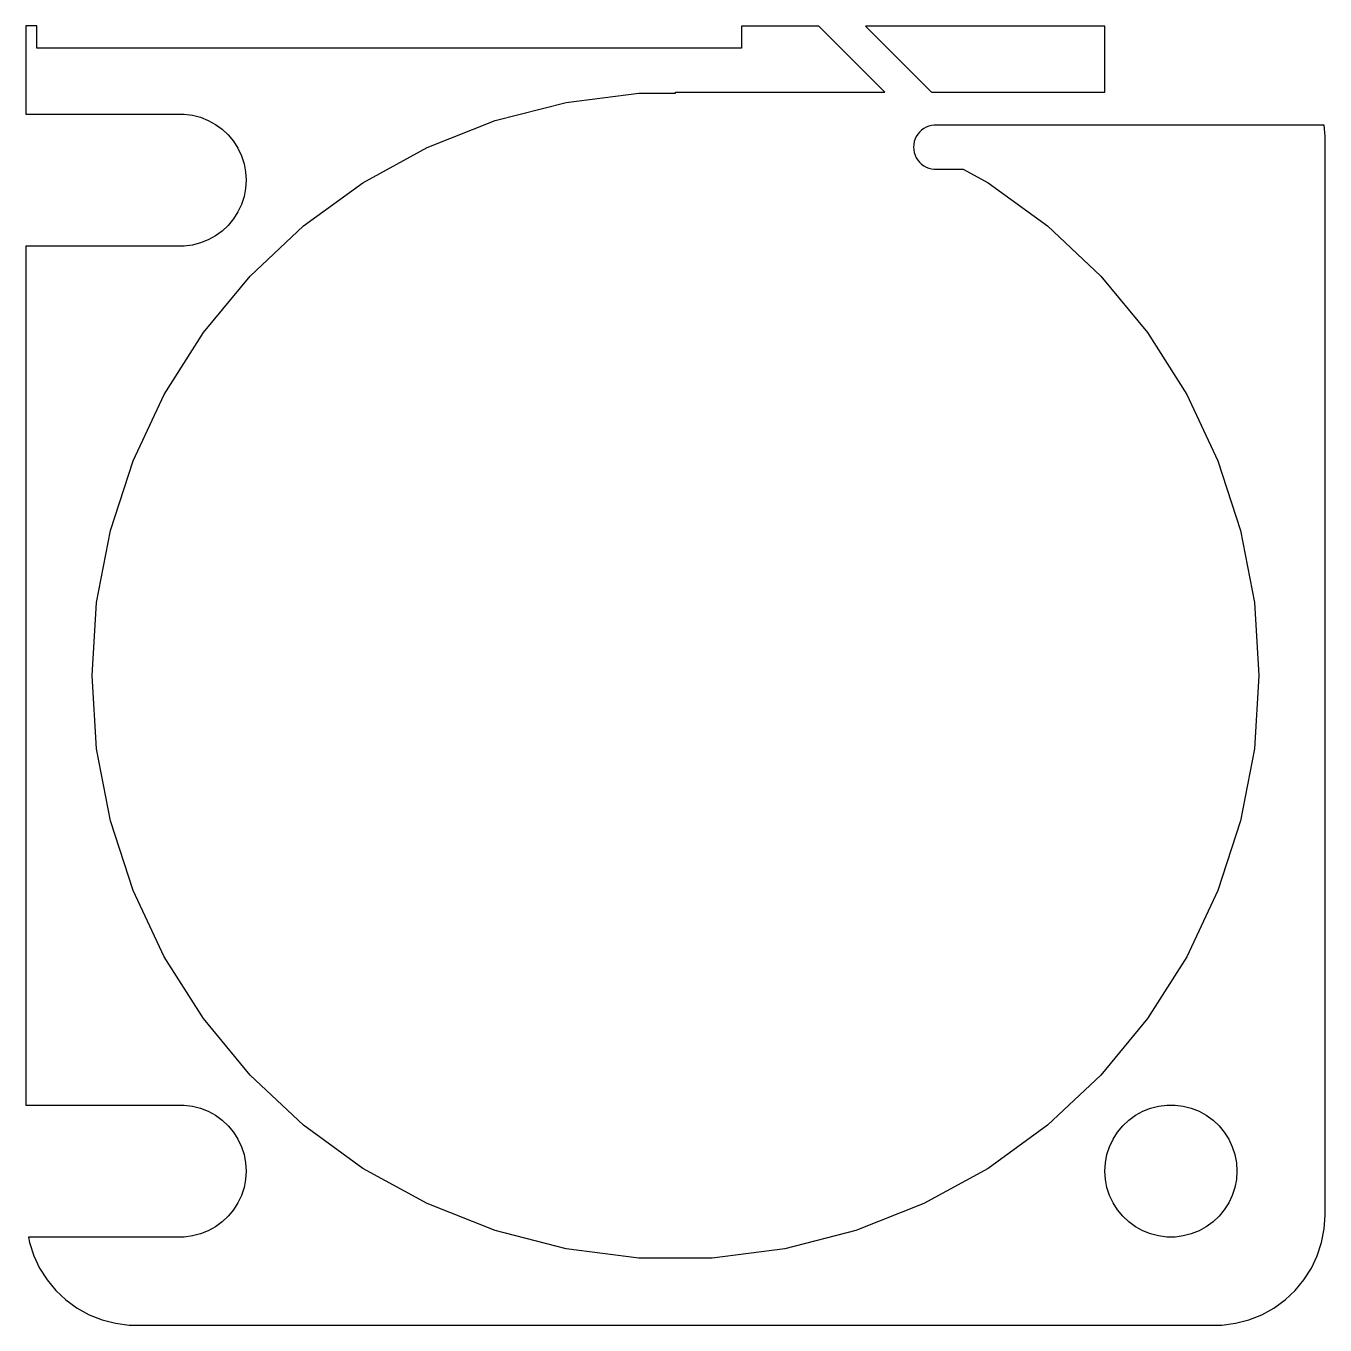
# Model space of a CAD drawing. Header units: metres. Extents: x -29.5 to 29.5, y 108.5 to 167.5.
import ezdxf

# ---------------------------------------------------------------- set-up
doc = ezdxf.new("R2010")
doc.units = ezdxf.units.M

msp = doc.modelspace()

# ---------------------------------------------------------------- linework, layer by layer
for p, q in [((-29, 167.5), (-29.5, 167.5)), ((-29.5, 167.5), (-29.5, 163.494)), ((-29, 166.5), (-29, 167.5)), ((6.50986, 167.49), (3, 167.49)), ((3, 167.49), (3, 166.5)), ((9.49998, 164.5), (6.50986, 167.49)), ((19.5, 167.49), (8.63118, 167.49)), ((8.63118, 167.49), (11.6213, 164.5)), ((19.5, 164.5), (19.5, 167.49)), ((3, 166.5), (-29, 166.5)), ((-8.18895, 163.203), (-4.96559, 164.031)), ((-4.96559, 164.031), (-1.66394, 164.448)), ((-1.66394, 164.448), (0, 164.448)), ((0, 164.448), (0, 164.5)), ((0, 164.5), (9.49998, 164.5)), ((11.6213, 164.5), (19.5, 164.5)), ((-29.5, 163.494), (-22.3116, 163.494)), ((-22.3116, 163.494), (-21.9379, 163.447)), ((-21.9379, 163.447), (-21.5729, 163.353)), ((-21.5729, 163.353), (-21.2227, 163.214)), ((-21.2227, 163.214), (-20.8925, 163.033)), ((-20.8925, 163.033), (-20.5877, 162.812)), ((-11.2831, 161.978), (-8.18895, 163.203)), ((11.2752, 162.844), (11.1736, 162.771)), ((11.3852, 162.905), (11.2752, 162.844)), ((11.502, 162.951), (11.3852, 162.905)), ((11.6236, 162.982), (11.502, 162.951)), ((11.7482, 162.998), (11.6236, 162.982)), ((12.561, 162.998), (11.7482, 162.998)), ((29.4685, 163), (12.561, 163)), ((12.561, 163), (12.561, 162.998)), ((29.5, 162.5), (29.4685, 163)), ((-20.5877, 162.812), (-20.3131, 162.554)), ((-20.3131, 162.554), (-20.0729, 162.263)), ((-20.0729, 162.263), (-19.8711, 161.945)), ((10.8812, 162.368), (10.8424, 162.249)), ((10.9347, 162.482), (10.8812, 162.368)), ((11.002, 162.588), (10.9347, 162.482)), ((11.082, 162.685), (11.002, 162.588)), ((11.1736, 162.771), (11.082, 162.685)), ((29.5, 113.5), (29.5, 162.5)), ((-19.8711, 161.945), (-19.7107, 161.604)), ((-14.1994, 160.375), (-11.2831, 161.978)), ((10.8189, 162.125), (10.811, 162)), ((10.811, 162), (10.8189, 161.875)), ((10.8424, 162.249), (10.8189, 162.125)), ((10.8189, 161.875), (10.8424, 161.751)), ((10.8424, 161.751), (10.8812, 161.632)), ((-19.7107, 161.604), (-19.5942, 161.246)), ((-19.5942, 161.246), (-19.5237, 160.876)), ((10.8812, 161.632), (10.9347, 161.518)), ((10.9347, 161.518), (11.002, 161.412)), ((11.002, 161.412), (11.082, 161.315)), ((11.082, 161.315), (11.1736, 161.229)), ((11.1736, 161.229), (11.2752, 161.156)), ((11.2752, 161.156), (11.3852, 161.095)), ((11.3852, 161.095), (11.502, 161.049)), ((-19.5237, 160.876), (-19.5, 160.5)), ((-19.5, 160.5), (-19.5237, 160.124)), ((11.502, 161.049), (11.6236, 161.018)), ((11.6236, 161.018), (11.7482, 161.002)), ((11.7482, 161.002), (13.0584, 161.002)), ((13.0584, 161.002), (14.1994, 160.375)), ((-19.5237, 160.124), (-19.5942, 159.754)), ((-16.8917, 158.419), (-14.1994, 160.375)), ((14.1994, 160.375), (16.8917, 158.419)), ((-19.7107, 159.396), (-19.8711, 159.055)), ((-19.5942, 159.754), (-19.7107, 159.396)), ((-20.0729, 158.737), (-20.3131, 158.446)), ((-19.8711, 159.055), (-20.0729, 158.737)), ((-20.5877, 158.188), (-20.8925, 157.967)), ((-20.3131, 158.446), (-20.5877, 158.188)), ((-19.3177, 156.14), (-16.8917, 158.419)), ((16.8917, 158.419), (19.3177, 156.14)), ((-21.9379, 157.553), (-22.3116, 157.506)), ((-21.5729, 157.647), (-21.9379, 157.553)), ((-21.2227, 157.786), (-21.5729, 157.647)), ((-20.8925, 157.967), (-21.2227, 157.786)), ((-22.3116, 157.506), (-29.5, 157.506)), ((-29.5, 157.506), (-29.5, 118.494)), ((-21.4389, 153.576), (-19.3177, 156.14)), ((19.3177, 156.14), (21.4389, 153.576)), ((-23.2221, 150.766), (-21.4389, 153.576)), ((21.4389, 153.576), (23.2221, 150.766)), ((-24.6391, 147.755), (-23.2221, 150.766)), ((23.2221, 150.766), (24.6391, 147.755)), ((-25.6674, 144.59), (-24.6391, 147.755)), ((24.6391, 147.755), (25.6674, 144.59)), ((-26.291, 141.321), (-25.6674, 144.59)), ((25.6674, 144.59), (26.291, 141.321)), ((-26.5, 138), (-26.291, 141.321)), ((26.291, 141.321), (26.5, 138)), ((-26.291, 134.679), (-26.5, 138)), ((26.5, 138), (26.291, 134.679)), ((-25.6674, 131.41), (-26.291, 134.679)), ((26.291, 134.679), (25.6674, 131.41)), ((-24.6391, 128.245), (-25.6674, 131.41)), ((25.6674, 131.41), (24.6391, 128.245)), ((-23.2221, 125.234), (-24.6391, 128.245)), ((24.6391, 128.245), (23.2221, 125.234)), ((-21.4389, 122.424), (-23.2221, 125.234)), ((23.2221, 125.234), (21.4389, 122.424)), ((-19.3177, 119.86), (-21.4389, 122.424)), ((21.4389, 122.424), (19.3177, 119.86)), ((-16.8917, 117.581), (-19.3177, 119.86)), ((19.3177, 119.86), (16.8917, 117.581)), ((-29.5, 118.494), (-22.3116, 118.494)), ((-22.3116, 118.494), (-21.9379, 118.447)), ((-21.9379, 118.447), (-21.5729, 118.353)), ((-21.5729, 118.353), (-21.2227, 118.214)), ((-21.2227, 118.214), (-20.8925, 118.033)), ((-20.8925, 118.033), (-20.5877, 117.812)), ((20.5877, 117.812), (20.8925, 118.033)), ((20.8925, 118.033), (21.2227, 118.214)), ((21.2227, 118.214), (21.5729, 118.353)), ((21.5729, 118.353), (21.9379, 118.447)), ((21.9379, 118.447), (22.3116, 118.494)), ((22.3116, 118.494), (22.6884, 118.494)), ((22.6884, 118.494), (23.0621, 118.447)), ((23.0621, 118.447), (23.427, 118.353)), ((23.427, 118.353), (23.7773, 118.214)), ((23.7773, 118.214), (24.1075, 118.033)), ((24.1075, 118.033), (24.4123, 117.812)), ((-20.5877, 117.812), (-20.3131, 117.554)), ((-20.3131, 117.554), (-20.0729, 117.263)), ((-14.1994, 115.625), (-16.8917, 117.581)), ((16.8917, 117.581), (14.1994, 115.625)), ((20.0729, 117.263), (20.3131, 117.554)), ((20.3131, 117.554), (20.5877, 117.812)), ((24.4123, 117.812), (24.6869, 117.554)), ((24.6869, 117.554), (24.927, 117.263)), ((-20.0729, 117.263), (-19.8711, 116.945)), ((-19.8711, 116.945), (-19.7107, 116.604)), ((19.7107, 116.604), (19.8711, 116.945)), ((19.8711, 116.945), (20.0729, 117.263)), ((24.927, 117.263), (25.1289, 116.945)), ((25.1289, 116.945), (25.2893, 116.604)), ((-19.7107, 116.604), (-19.5942, 116.246)), ((-19.5942, 116.246), (-19.5237, 115.876)), ((19.5237, 115.876), (19.5942, 116.246)), ((19.5942, 116.246), (19.7107, 116.604)), ((25.2893, 116.604), (25.4057, 116.246)), ((25.4057, 116.246), (25.4763, 115.876)), ((-19.5237, 115.876), (-19.5, 115.5)), ((19.5, 115.5), (19.5237, 115.876)), ((25.4763, 115.876), (25.5, 115.5)), ((-19.5237, 115.124), (-19.5942, 114.754)), ((-19.5, 115.5), (-19.5237, 115.124)), ((-11.2831, 114.022), (-14.1994, 115.625)), ((14.1994, 115.625), (11.2831, 114.022)), ((19.5237, 115.124), (19.5, 115.5)), ((19.5942, 114.754), (19.5237, 115.124)), ((25.4763, 115.124), (25.4057, 114.754)), ((25.5, 115.5), (25.4763, 115.124)), ((-19.5942, 114.754), (-19.7107, 114.396)), ((19.7107, 114.396), (19.5942, 114.754)), ((25.4057, 114.754), (25.2893, 114.396)), ((-19.8711, 114.055), (-20.0729, 113.737)), ((-19.7107, 114.396), (-19.8711, 114.055)), ((-8.18895, 112.797), (-11.2831, 114.022)), ((11.2831, 114.022), (8.18895, 112.797)), ((19.8711, 114.055), (19.7107, 114.396)), ((20.0729, 113.737), (19.8711, 114.055)), ((25.1289, 114.055), (24.927, 113.737)), ((25.2893, 114.396), (25.1289, 114.055)), ((-20.3131, 113.446), (-20.5877, 113.188)), ((-20.0729, 113.737), (-20.3131, 113.446)), ((20.3131, 113.446), (20.0729, 113.737)), ((20.5877, 113.188), (20.3131, 113.446)), ((24.6869, 113.446), (24.4123, 113.188)), ((24.927, 113.737), (24.6869, 113.446)), ((29.4606, 112.873), (29.5, 113.5)), ((-21.2227, 112.786), (-21.5729, 112.647)), ((-20.8925, 112.967), (-21.2227, 112.786)), ((-20.5877, 113.188), (-20.8925, 112.967)), ((-4.96559, 111.969), (-8.18895, 112.797)), ((8.18895, 112.797), (4.96559, 111.969)), ((20.8925, 112.967), (20.5877, 113.188)), ((21.2227, 112.786), (20.8925, 112.967)), ((21.5729, 112.647), (21.2227, 112.786)), ((23.7773, 112.786), (23.427, 112.647)), ((24.1075, 112.967), (23.7773, 112.786)), ((24.4123, 113.188), (24.1075, 112.967)), ((29.3429, 112.257), (29.4606, 112.873)), ((-22.3116, 112.506), (-29.3905, 112.506)), ((-29.3905, 112.506), (-29.3429, 112.257)), ((-29.3429, 112.257), (-29.1489, 111.659)), ((-21.9379, 112.553), (-22.3116, 112.506)), ((-21.5729, 112.647), (-21.9379, 112.553)), ((21.9379, 112.553), (21.5729, 112.647)), ((22.3116, 112.506), (21.9379, 112.553)), ((22.6884, 112.506), (22.3116, 112.506)), ((23.0621, 112.553), (22.6884, 112.506)), ((23.427, 112.647), (23.0621, 112.553)), ((29.1489, 111.659), (29.3429, 112.257)), ((-29.1489, 111.659), (-28.8815, 111.091)), ((-1.66394, 111.552), (-4.96559, 111.969)), ((1.66394, 111.552), (-1.66394, 111.552)), ((4.96559, 111.969), (1.66394, 111.552)), ((28.8815, 111.091), (29.1489, 111.659)), ((-28.8815, 111.091), (-28.5451, 110.561)), ((28.5451, 110.561), (28.8815, 111.091)), ((-28.5451, 110.561), (-28.1448, 110.077)), ((28.1448, 110.077), (28.5451, 110.561)), ((-28.1448, 110.077), (-27.6871, 109.647)), ((27.6871, 109.647), (28.1448, 110.077)), ((-27.6871, 109.647), (-27.1791, 109.278)), ((-27.1791, 109.278), (-26.6289, 108.976)), ((26.6289, 108.976), (27.1791, 109.278)), ((27.1791, 109.278), (27.6871, 109.647)), ((-26.6289, 108.976), (-26.0451, 108.745)), ((-26.0451, 108.745), (-25.4369, 108.589)), ((-25.4369, 108.589), (-24.8139, 108.51)), ((24.8139, 108.51), (25.4369, 108.589)), ((25.4369, 108.589), (26.0451, 108.745)), ((26.0451, 108.745), (26.6289, 108.976)), ((-24.8139, 108.51), (24.8139, 108.51))]:
    msp.add_line(p, q)

doc.saveas('drawing.dxf')
